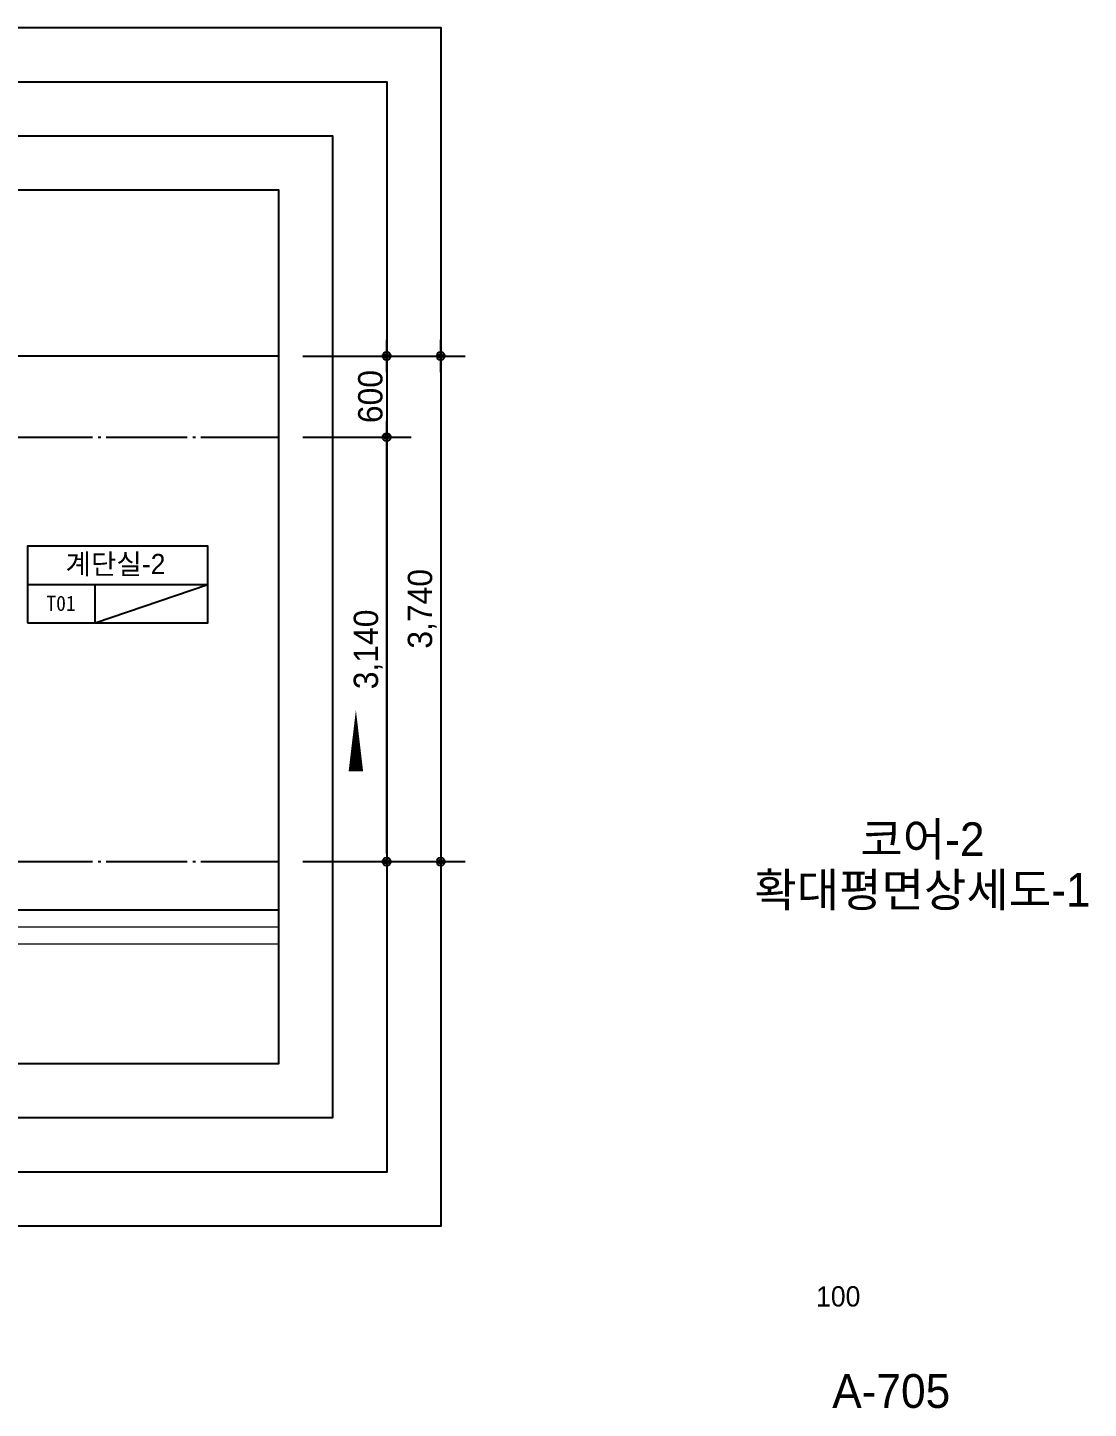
# Model space of a CAD drawing. Header units: millimetres. Extents: x 252711992 to 505989238, y 504776675 to 1009617600.
# Drawn here: x 252953573 to 252961419, y 504804919 to 504815132 of the extents above; entities that cross this region are included whole.
import ezdxf
from ezdxf.enums import TextEntityAlignment as Align
from ezdxf.xclip import XClip

# ---------------------------------------------------------------- set-up
doc = ezdxf.new("R2010")
doc.units = ezdxf.units.MM
doc.header["$XCLIPFRAME"] = 0
doc.linetypes.add('CEN', pattern=[35, 30, -2, 1, -2])
for name, color, linetype in [('$ZCDB_AUDIT_GENERATED_600D18', 7, 'Continuous'), ('4A.TEC CEN', 1, 'CEN'), ('4A.TEC FORM-TEXT', 3, 'Continuous'), ('4A.TEC TEXT 2', 3, 'Continuous'), ('4A.TEC 벽체 3', 4, 'Continuous'), ('4A.TEC 벽체 4', 7, 'Continuous'), ('ROM', 7, 'Continuous'), ('SYM', 1, 'Continuous'), ('TEXT', 7, 'Continuous')]:
    doc.layers.add(name, color=color, linetype=linetype)
doc.layers.add('DEFPOINT', color=135, linetype='Continuous', plot=False)
doc.styles.add('1', font='')
doc.styles.add('나눔고딕', font='')
doc.styles.add('돋움', font='')
doc.styles.get('1').set_extended_font_data('DotumChe')
doc.styles.get('나눔고딕').set_extended_font_data('Dotum')
doc.styles.get('돋움').set_extended_font_data('Dotum')
doc.dimstyles.new('DIM_600(외부치수)', dxfattribs={"dimscale": 400, "dimtxt": 3.3, "dimasz": 1, "dimexe": 2, "dimexo": 2, "dimgap": 1, "dimtad": 1, "dimdec": 0, "dimdsep": 46, "dimlunit": 6, "dimtxsty": '나눔고딕', "dimblk1": 'DIMDOT', "dimblk2": 'DIMDOT', "dimsah": 1, "dimcen": 2.5, "dimdle": 1.5, "dimclrd": 8, "dimclre": 8, "dimclrt": 3, "dimadec": 0, "dimazin": 0, "dimtfac": 1, "dimtdec": 0, "dimtix": 1, "dimtmove": 2, "dimatfit": 3, "dimldrblk": 'DIMDOT', "dimfxl": 1, "dimtvp": 1, "dimtolj": 1, "dimtzin": 0, "dimarcsym": 0})

# ---------------------------------------------------------------- blocks, each defined once
blk = doc.blocks.new('dwgFD3B')
at = {"layer": '4A.TEC CEN', "color": 250, "ltscale": 500}
blk.add_line((49194.51, -103936.83, -3333.33), (358000, -103936.83, -3333.33), dxfattribs=at)
blk = doc.blocks.new('A$C6C9969DE')
at = {"layer": 'ROM', "color": 0, "linetype": 'Continuous'}
for p, q in [((0, 510), (2400, 510)), ((900, 0), (900, 510))]:
    blk.add_line(p, q, dxfattribs=at)
blk.add_lwpolyline([(0, 0), (2400, 0), (2400, 1020), (0, 1020)], close=True, dxfattribs=at)
blk = doc.blocks.new('DIMDOT')
at = {"color": 0}
blk.add_line((-2, 0), (2, 0), dxfattribs=at)
for radius in [0.5, 0.25]:
    blk.add_circle((0, 0), radius, dxfattribs=at)
blk = doc.blocks.new('*D839')
at = {"layer": '$ZCDB_AUDIT_GENERATED_600D18', "color": 8, "lineweight": -2, "transparency": 16777216}
for p, q in [((252955609, 504812703), (252956409, 504812703)), ((252956229, 504812643), (252956229, 504812163)), ((252955609, 504812103), (252956409, 504812103))]:
    blk.add_line(p, q, dxfattribs=at)
at = {"layer": 'Defpoints', "color": 0, "transparency": 16777216}
for p in [(252955429, 504812703, 0), (252955429, 504812103, 0), (252956229, 504812103)]:
    blk.add_point(p, dxfattribs=at)
at = {"layer": '$ZCDB_AUDIT_GENERATED_600D18', "color": 8, "lineweight": -2, "transparency": 16777216, "xscale": 60, "yscale": 60, "zscale": 60}
for p, rotation in [((252956229, 504812703), 90), ((252956229, 504812103), 270)]:
    blk.add_blockref('DIMDOT', p, dxfattribs=dict(at, rotation=rotation))
at = {"layer": '$ZCDB_AUDIT_GENERATED_600D18', "color": 3, "transparency": 16777216, "insert": (252956109, 504812403), "char_height": 180, "attachment_point": 5, "rotation": 90, "style": '나눔고딕'}
blk.add_mtext('\\A1;600', dxfattribs=at)
blk = doc.blocks.new('*D840')
at = {"layer": '$ZCDB_AUDIT_GENERATED_600D18', "color": 8, "lineweight": -2, "transparency": 16777216}
for p, q in [((252955609, 504812103), (252956409, 504812103)), ((252956229, 504809023), (252956229, 504812043)), ((252955609, 504808963), (252956409, 504808963))]:
    blk.add_line(p, q, dxfattribs=at)
at = {"layer": 'Defpoints', "color": 0, "transparency": 16777216}
for p in [(252955429, 504812103, 0), (252956229, 504812103), (252955429, 504808963, 0)]:
    blk.add_point(p, dxfattribs=at)
at = {"layer": '$ZCDB_AUDIT_GENERATED_600D18', "color": 8, "lineweight": -2, "transparency": 16777216, "xscale": 60, "yscale": 60, "zscale": 60}
for p, rotation in [((252956229, 504812103), 90), ((252956229, 504808963), 270)]:
    blk.add_blockref('DIMDOT', p, dxfattribs=dict(at, rotation=rotation))
at = {"layer": '$ZCDB_AUDIT_GENERATED_600D18', "color": 3, "transparency": 16777216, "insert": (252956092, 504810533), "char_height": 180, "attachment_point": 5, "rotation": 90, "style": '나눔고딕'}
blk.add_mtext('\\A1;3,140', dxfattribs=at)
blk = doc.blocks.new('*D841')
at = {"layer": '$ZCDB_AUDIT_GENERATED_600D18', "color": 8, "lineweight": -2, "transparency": 16777216}
for p, q in [((252955609, 504812703), (252956809, 504812703)), ((252956629, 504812643), (252956629, 504809023)), ((252955609, 504808963), (252956809, 504808963))]:
    blk.add_line(p, q, dxfattribs=at)
at = {"layer": 'Defpoints', "color": 0, "transparency": 16777216}
for p in [(252955429, 504812703, 0), (252955429, 504808963, 0), (252956629, 504808963)]:
    blk.add_point(p, dxfattribs=at)
at = {"layer": '$ZCDB_AUDIT_GENERATED_600D18', "color": 8, "lineweight": -2, "transparency": 16777216, "xscale": 60, "yscale": 60, "zscale": 60}
for p, rotation in [((252956629, 504812703), 90), ((252956629, 504808963), 270)]:
    blk.add_blockref('DIMDOT', p, dxfattribs=dict(at, rotation=rotation))
at = {"layer": '$ZCDB_AUDIT_GENERATED_600D18', "color": 3, "transparency": 16777216, "insert": (252956492, 504810833), "char_height": 180, "attachment_point": 5, "rotation": 90, "style": '나눔고딕'}
blk.add_mtext('\\A1;3,740', dxfattribs=at)

msp = doc.modelspace()

# ---------------------------------------------------------------- linework, layer by layer
msp.add_line((252954073.03, 504810730.34, 4999.55), (252954906.36, 504811013.67, 4999.55))
at = {"layer": '4A.TEC CEN', "ltscale": 20}
for p, q in [((252943654.04, 504812103.18), (252955429.04, 504812103.18)), ((252943654.04, 504808963.18), (252955429.04, 504808963.18))]:
    msp.add_line(p, q, dxfattribs=at)
at = {"layer": '4A.TEC 벽체 3', "elevation": -4999.55, "flags": 128}
msp.add_lwpolyline([(252955429.04, 504808603.18), (252952894.24, 504808603.18)], dxfattribs=at)
at = {"layer": '4A.TEC 벽체 4', "color": 251, "lineweight": 0, "ltscale": 15, "elevation": -4999.55}
for points in [[(252955429.04, 504808353.18), (252952644.24, 504808353.18), (252952644.24, 504808763.18)], [(252955429.04, 504808478.18), (252952769.24, 504808478.18), (252952769.24, 504808763.18)]]:
    msp.add_lwpolyline(points, dxfattribs=at)
at = {"layer": 'DEFPOINT', "elevation": 3333.33}
for points in [[(252942454.04, 504815132.16), (252956629.04, 504815132.16), (252956629.04, 504806267.16), (252942454.04, 504806267.16)], [(252942854.04, 504814732.16), (252956229.04, 504814732.16), (252956229.04, 504806667.16), (252942854.04, 504806667.16)], [(252943254.04, 504814332.16), (252955829.04, 504814332.16), (252955829.04, 504807067.16), (252943254.04, 504807067.16)], [(252943654.04, 504813932.16), (252955429.04, 504813932.16), (252955429.04, 504807467.16), (252943654.04, 504807467.16)]]:
    msp.add_lwpolyline(points, close=True, dxfattribs=at)
at = {"layer": 'SYM', "elevation": 4999.55}
msp.add_lwpolyline([(252956001.17, 504810084.99, 0, 106.74, 0), (252956001.17, 504809632.12, 0, 0, 0), (252954688.22, 504809632.12, 0, 0, 0)], format="xyseb", dxfattribs=at)

# ---------------------------------------------------------------- block references
ref = msp.add_blockref('dwgFD3B', (252704521.61, 504916640.01, -1666.22))
XClip(ref).set_block_clipping_path([(239132.4286797941, -109172.850899756), (250907.4286811948, -102707.850900948)])
at = {"layer": 'TEXT', "xscale": 0.5555555568112274, "yscale": 0.5555555568112274, "zscale": 0.5555555568112274}
msp.add_blockref('A$C6C9969DE', (252953573.03, 504810730.34, 4999.55), dxfattribs=at)

# ---------------------------------------------------------------- texts
at = {"layer": '4A.TEC FORM-TEXT', "style": '돋움'}
msp.add_text('A-705', height=250, dxfattribs=at).set_placement((252959961, 504804922.22, 3333.33), align=Align.CENTER)
at = {"layer": '4A.TEC TEXT 2', "style": '나눔고딕'}
for s, height, p in [('코어-2', 250, (252960191.89, 504809003.72, 3333.33)), ('확대평면상세도-1', 250, (252960191.89, 504808629.83, 3333.33)), ('100', 150, (252959569.02, 504805672.21, 3333.33))]:
    msp.add_text(s, height=height, dxfattribs=at).set_placement(p, align=Align.CENTER)
at = {"layer": 'TEXT'}
for s, height, style, p in [('계단실-2', 150, '돋움', (252954222.93, 504811164.5, 4999.55)), ('T01', 112.5, '1', (252953820.17, 504810874.03, 4999.55))]:
    msp.add_text(s, height=height, dxfattribs=dict(at, style=style)).set_placement(p, align=Align.MIDDLE_CENTER)

# ---------------------------------------------------------------- dimensions: what is measured, and where the dimension line sits
at = {"layer": '$ZCDB_AUDIT_GENERATED_600D18'}
for base, p1, p2, angle, picture, middle in [((252956229.04, 504812103.18, -4999.55), (252955429.04, 504812703.18, -4999.55), (252955429.04, 504812103.18, -4999.55), 270, '*D839', (252956108.92, 504812403.18, -4999.55)), ((252956629.04, 504808963.18, -4999.55), (252955429.04, 504812703.18, -4999.55), (252955429.04, 504808963.18, -4999.55), 270, '*D841', (252956491.58, 504810833.18, -4999.55)), ((252956229.04, 504812103.18, -4999.55), (252955429.04, 504808963.18, -4999.55), (252955429.04, 504812103.18, -4999.55), 90, '*D840', (252956091.58, 504810533.18, -4999.55))]:
    dim = msp.add_linear_dim(base=base, p1=p1, p2=p2, angle=angle, dimstyle='DIM_600(외부치수)', override={"dimscale": 300, "dimtxt": 0.6, "dimasz": 0.2, "dimexe": 0.6, "dimexo": 0.6, "dimgap": 0.1, "dimdec": 1, "dimblk1": 'DIMDOT', "dimblk2": 'DIMDOT', "dimdle": 0.5}, dxfattribs=at)
    dim.commit()
    dim.dimension.update_dxf_attribs({"geometry": picture, "text_midpoint": middle})

doc.saveas('drawing.dxf')
